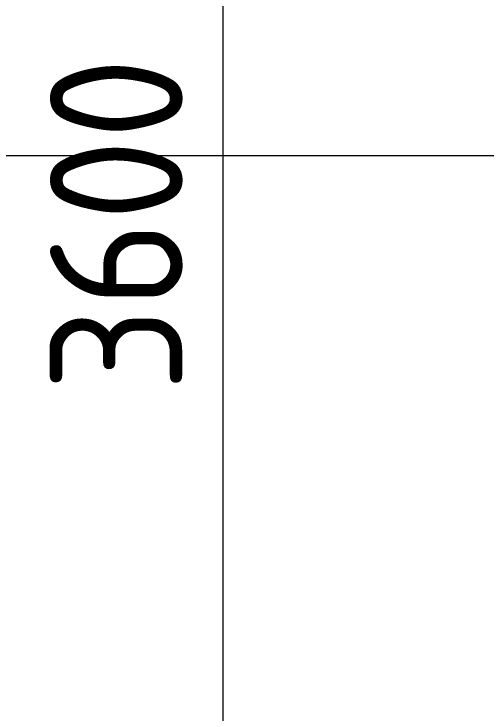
# Model space of a CAD drawing. Header units: millimetres. Extents: x 81682 to 274809, y -8553 to 29000.
# Drawn here: x 123815 to 124705, y 2548 to 3867 of the extents above; entities that cross this region are included whole.
import ezdxf

# ---------------------------------------------------------------- set-up
doc = ezdxf.new("R2010")
doc.units = ezdxf.units.MM
for name, color, linetype, lineweight in [('A-ANNO-DIMS', 7, 'Continuous', 9), ('A-ANNO-DIMS-100', 7, 'Continuous', 9), ('Оси', 7, 'Continuous', 9)]:
    doc.layers.add(name, color=color, linetype=linetype, lineweight=lineweight)
doc.styles.add('ISOCPEUR_1', font='isocpeur.ttf', dxfattribs={"width": 0.9, "height": 250})
doc.dimstyles.new('ISO-2_5_0_9К_БОЛЬШОЙ_1', dxfattribs={"dimscale": 304.8, "dimtxt": 248.995294, "dimasz": 0.492126, "dimexe": 0.393701, "dimexo": 0.984252, "dimgap": 0, "dimtad": 1, "dimdec": 0, "dimrnd": 10, "dimzin": 0, "dimdsep": 46, "dimtxsty": 'ISOCPEUR_1', "dimblk1": 'OBLIQUE', "dimblk2": 'OBLIQUE', "dimsah": 1, "dimcen": 0.09, "dimdle": 0.393701, "dimazin": 0, "dimtfac": 1, "dimtdec": 4, "dimtix": 1, "dimtmove": 0, "dimatfit": 3, "dimfxl": 1, "dimtvp": 1, "dimtolj": 1, "dimtzin": 0, "dimarcsym": 2})

# ---------------------------------------------------------------- blocks, each defined once
blk = doc.blocks.new('DIMBLOCK43-План расстановки осветительного оборудования 3 этажа в осях 23-33')
at = {"layer": 'A-ANNO-DIMS-100', "lineweight": 20}
for p, q in [((124209.6, 5271), (124134.6, 5346)), ((124209.6, 5271), (124284.6, 5196)), ((124209.6, 1671), (124134.6, 1746)), ((124209.6, 1671), (124284.6, 1596))]:
    blk.add_line(p, q, dxfattribs=at)
at = {"layer": 'A-ANNO-DIMS-100'}
for p, q in [((124128.3, 5271), (124329.6, 5271)), ((124209.6, 5271), (124128.3, 5271)), ((124209.6, 1671), (124209.6, 5271)), ((124128.3, 1671), (124329.6, 1671)), ((124209.6, 1671), (124128.3, 1671))]:
    blk.add_line(p, q, dxfattribs=at)
at = {"layer": 'A-ANNO-DIMS-100', "color": 0, "insert": (123883, 3155), "char_height": 250, "width": 758.478, "attachment_point": 1, "rotation": 90, "line_spacing_factor": 1.149209, "style": 'ISOCPEUR_1'}
blk.add_mtext('3600', dxfattribs=at)
blk = doc.blocks.new('_Oblique')
at = {"color": 0, "linetype": 'ByBlock', "lineweight": -2}
blk.add_line((-0.5, -0.5), (0.5, 0.5), dxfattribs=at)

msp = doc.modelspace()

# ---------------------------------------------------------------- linework, layer by layer
at = {"layer": 'Оси'}
msp.add_line((122730, 3600), (125230, 3600), dxfattribs=at)

# ---------------------------------------------------------------- dimensions: what is measured, and where the dimension line sits
at = {"layer": 'A-ANNO-DIMS'}
dim = msp.add_linear_dim(base=(124209.6, 5271), p1=(123828.3, 1671), p2=(123828.3, 5271), angle=90, dimstyle='ISO-2_5_0_9К_БОЛЬШОЙ_1', override={"dimpost": '<>', "dimfxl": 3600}, dxfattribs=at)
dim.commit()
dim.dimension.update_dxf_attribs({"geometry": 'DIMBLOCK43-План расстановки осветительного оборудования 3 этажа в осях 23-33', "text_midpoint": (124084.6, 3471)})

doc.saveas('drawing.dxf')
